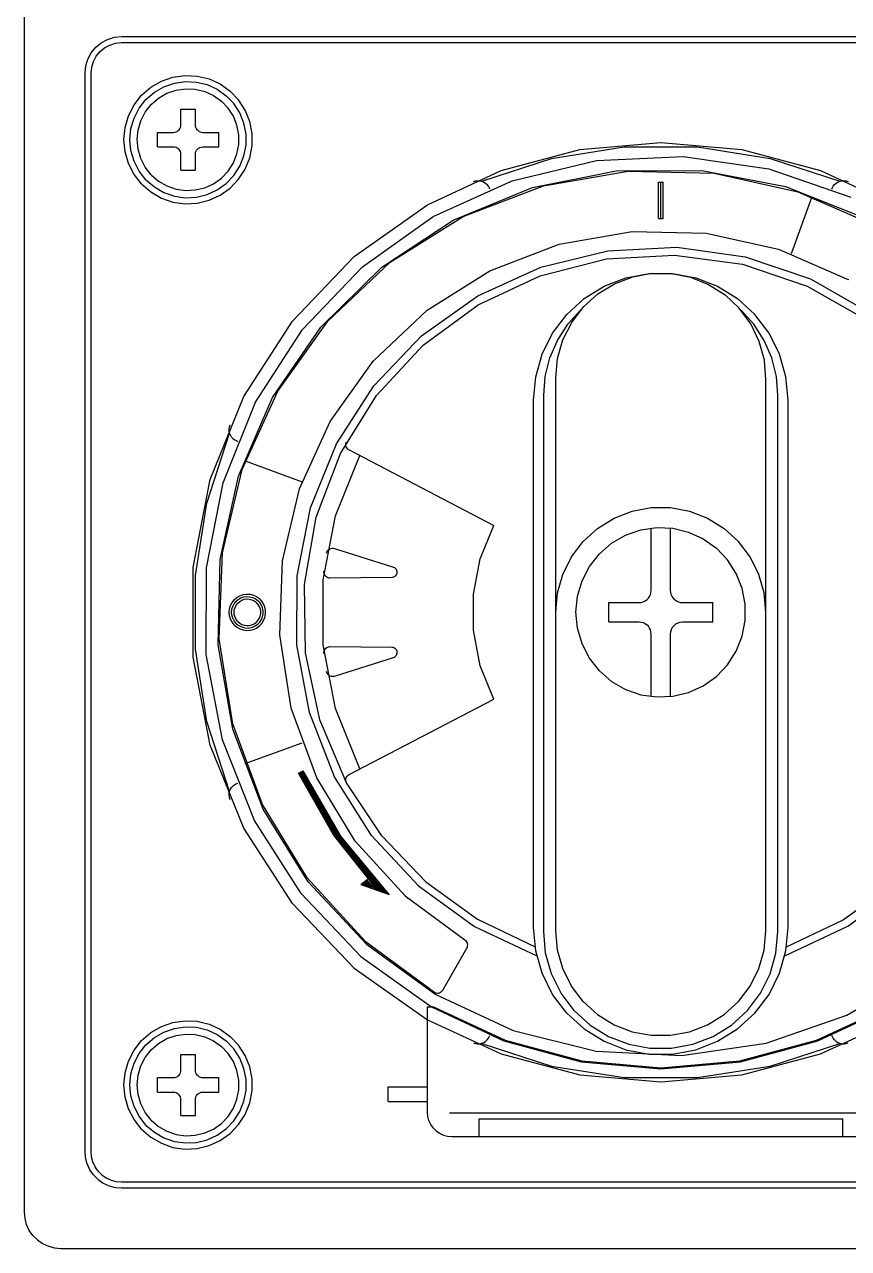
# Model space of a CAD drawing. Extents: x 431547 to 432141, y 118589 to 119430.
# Drawn here: x 431620.75 to 431621.794, y 119130.421 to 119131.972 of the extents above; entities that cross this region are included whole.
import ezdxf

# ---------------------------------------------------------------- set-up
doc = ezdxf.new("R2010")
doc.units = 0
doc.header["$LTSCALE"] = 300
doc.header["$MEASUREMENT"] = 0
doc.layers.add('1', color=7, linetype='CONTINUOUS')

msp = doc.modelspace()

# ---------------------------------------------------------------- linework, layer by layer
at = {"layer": '1'}
for p, q in [((431620.75, 119130.4669), (431620.75, 119131.9871)), ((431620.8402, 119131.9429), (431620.8472, 119131.9486)), ((431620.8472, 119131.9486), (431620.8552, 119131.9528)), ((431620.8552, 119131.9528), (431620.8638, 119131.9555)), ((431620.8581, 119131.9457), (431620.8653, 119131.9479)), ((431620.8638, 119131.9555), (431620.8728, 119131.9563)), ((431620.8653, 119131.9479), (431620.8728, 119131.9487)), ((431620.8728, 119131.9563), (431622.2394, 119131.9563)), ((431620.8728, 119131.9487), (431622.2394, 119131.9487)), ((431620.8303, 119131.9279), (431620.8345, 119131.9359)), ((431620.8345, 119131.9359), (431620.8402, 119131.9429)), ((431620.8373, 119131.925), (431620.8409, 119131.9316)), ((431620.8409, 119131.9316), (431620.8457, 119131.9374)), ((431620.8457, 119131.9374), (431620.8515, 119131.9422)), ((431620.8515, 119131.9422), (431620.8581, 119131.9457)), ((431620.8267, 119131.9103), (431620.8276, 119131.9193)), ((431620.8276, 119131.9193), (431620.8303, 119131.9279)), ((431620.8344, 119131.9103), (431620.8352, 119131.9178)), ((431620.8352, 119131.9178), (431620.8373, 119131.925)), ((431620.8267, 119130.5436), (431620.8267, 119131.9103)), ((431620.8344, 119130.5436), (431620.8344, 119131.9103)), ((431620.9101, 119131.8921), (431620.9235, 119131.8999)), ((431620.9235, 119131.8999), (431620.9381, 119131.9049)), ((431620.9381, 119131.9049), (431620.9534, 119131.9071)), ((431620.9534, 119131.9071), (431620.9688, 119131.9064)), ((431620.9688, 119131.9064), (431620.9839, 119131.9027)), ((431620.9839, 119131.9027), (431620.998, 119131.8963)), ((431620.8984, 119131.882), (431620.9101, 119131.8921)), ((431620.9039, 119131.8767), (431620.9145, 119131.8859)), ((431620.9145, 119131.8859), (431620.9266, 119131.8929)), ((431620.9199, 119131.8784), (431620.9305, 119131.8845)), ((431620.9266, 119131.8929), (431620.9399, 119131.8975)), ((431620.9305, 119131.8845), (431620.9421, 119131.8885)), ((431620.9399, 119131.8975), (431620.9538, 119131.8994)), ((431620.9421, 119131.8885), (431620.9542, 119131.8902)), ((431620.9538, 119131.8994), (431620.9678, 119131.8988)), ((431620.9542, 119131.8902), (431620.9664, 119131.8897)), ((431620.9664, 119131.8897), (431620.9784, 119131.8868)), ((431620.9678, 119131.8988), (431620.9814, 119131.8955)), ((431620.9784, 119131.8868), (431620.9895, 119131.8817)), ((431620.9814, 119131.8955), (431620.9941, 119131.8897)), ((431620.9941, 119131.8897), (431621.0055, 119131.8815)), ((431620.998, 119131.8963), (431621.0106, 119131.8873)), ((431621.0212, 119131.8761), (431621.0106, 119131.8873)), ((431620.8817, 119131.8561), (431620.8888, 119131.8698)), ((431620.8888, 119131.8698), (431620.8984, 119131.882)), ((431620.8953, 119131.8657), (431620.9039, 119131.8767)), ((431620.903, 119131.8607), (431620.9106, 119131.8703)), ((431620.9106, 119131.8703), (431620.9199, 119131.8784)), ((431620.9895, 119131.8817), (431620.9995, 119131.8746)), ((431621.008, 119131.8657), (431620.9995, 119131.8746)), ((431621.0152, 119131.8714), (431621.0055, 119131.8815)), ((431621.0228, 119131.8596), (431621.0152, 119131.8714)), ((431621.0296, 119131.8631), (431621.0212, 119131.8761)), ((431620.8774, 119131.8412), (431620.8817, 119131.8561)), ((431620.8888, 119131.8532), (431620.8953, 119131.8657)), ((431620.8974, 119131.8498), (431620.903, 119131.8607)), ((431620.9481, 119131.8443), (431620.9481, 119131.8645)), ((431620.9481, 119131.8645), (431620.9665, 119131.8645)), ((431620.9665, 119131.8443), (431620.9665, 119131.8645)), ((431621.0146, 119131.8554), (431621.008, 119131.8657)), ((431621.0191, 119131.844), (431621.0146, 119131.8554)), ((431621.028, 119131.8466), (431621.0228, 119131.8596)), ((431621.0354, 119131.8488), (431621.0296, 119131.8631)), ((431620.8759, 119131.8258), (431620.8774, 119131.8412)), ((431620.8836, 119131.8258), (431620.8849, 119131.8398)), ((431620.8849, 119131.8398), (431620.8888, 119131.8532)), ((431620.8928, 119131.8258), (431620.8939, 119131.838)), ((431620.8939, 119131.838), (431620.8974, 119131.8498)), ((431620.9448, 119131.8372), (431620.9459, 119131.8383)), ((431620.9459, 119131.8383), (431620.9468, 119131.8396)), ((431620.9468, 119131.8396), (431620.9475, 119131.8411)), ((431620.9475, 119131.8411), (431620.9479, 119131.8427)), ((431620.9479, 119131.8427), (431620.9481, 119131.8443)), ((431620.9666, 119131.8427), (431620.9665, 119131.8443)), ((431620.967, 119131.8411), (431620.9666, 119131.8427)), ((431620.9677, 119131.8396), (431620.967, 119131.8411)), ((431620.9686, 119131.8383), (431620.9677, 119131.8396)), ((431620.9698, 119131.8372), (431620.9686, 119131.8383)), ((431621.0215, 119131.832), (431621.0191, 119131.844)), ((431621.0306, 119131.8328), (431621.028, 119131.8466)), ((431621.0383, 119131.8336), (431621.0354, 119131.8488)), ((431620.8774, 119131.8104), (431620.8759, 119131.8258)), ((431620.8849, 119131.8119), (431620.8836, 119131.8258)), ((431620.8939, 119131.8136), (431620.8928, 119131.8258)), ((431620.9186, 119131.8166), (431620.9186, 119131.835)), ((431620.9186, 119131.835), (431620.9388, 119131.835)), ((431620.9388, 119131.835), (431620.9404, 119131.8352)), ((431620.9404, 119131.8352), (431620.942, 119131.8356)), ((431620.942, 119131.8356), (431620.9434, 119131.8363)), ((431620.9434, 119131.8363), (431620.9448, 119131.8372)), ((431620.9698, 119131.8372), (431620.9711, 119131.8363)), ((431620.9711, 119131.8363), (431620.9725, 119131.8356)), ((431620.9725, 119131.8356), (431620.9741, 119131.8352)), ((431620.9741, 119131.8352), (431620.9757, 119131.835)), ((431620.9757, 119131.835), (431620.996, 119131.835)), ((431620.996, 119131.8166), (431620.996, 119131.835)), ((431621.0215, 119131.8197), (431621.0215, 119131.832)), ((431621.0306, 119131.8188), (431621.0306, 119131.8328)), ((431621.0383, 119131.8181), (431621.0383, 119131.8336)), ((431620.8817, 119131.7956), (431620.8774, 119131.8104)), ((431620.8888, 119131.7984), (431620.8849, 119131.8119)), ((431620.8974, 119131.8019), (431620.8939, 119131.8136)), ((431620.9186, 119131.8166), (431620.9388, 119131.8166)), ((431620.9388, 119131.8166), (431620.9404, 119131.8165)), ((431620.9404, 119131.8165), (431620.942, 119131.8161)), ((431620.942, 119131.8161), (431620.9434, 119131.8154)), ((431620.9434, 119131.8154), (431620.9448, 119131.8145)), ((431620.9459, 119131.8133), (431620.9448, 119131.8145)), ((431620.9468, 119131.812), (431620.9459, 119131.8133)), ((431620.9475, 119131.8106), (431620.9468, 119131.812)), ((431620.9479, 119131.809), (431620.9475, 119131.8106)), ((431620.9481, 119131.8074), (431620.9479, 119131.809)), ((431620.9481, 119131.7871), (431620.9481, 119131.8074)), ((431620.9665, 119131.8074), (431620.9667, 119131.8092)), ((431620.9665, 119131.7871), (431620.9665, 119131.8074)), ((431620.9667, 119131.8092), (431620.9672, 119131.8109)), ((431620.9672, 119131.8109), (431620.968, 119131.8125)), ((431620.968, 119131.8125), (431620.9692, 119131.8139)), ((431620.9692, 119131.8139), (431620.9706, 119131.8151)), ((431620.9706, 119131.8151), (431620.9722, 119131.8159)), ((431620.9722, 119131.8159), (431620.9739, 119131.8164)), ((431620.9739, 119131.8164), (431620.9757, 119131.8166)), ((431620.9757, 119131.8166), (431620.996, 119131.8166)), ((431621.0146, 119131.7963), (431621.0191, 119131.8077)), ((431621.0191, 119131.8077), (431621.0215, 119131.8197)), ((431621.028, 119131.8051), (431621.0306, 119131.8188)), ((431621.0354, 119131.8029), (431621.0383, 119131.8181)), ((431621.354, 119131.7866), (431621.4535, 119131.8131)), ((431621.4177, 119131.802), (431621.5096, 119131.8166)), ((431621.4535, 119131.8131), (431621.5561, 119131.822)), ((431621.5096, 119131.8166), (431621.6027, 119131.8166)), ((431621.5561, 119131.822), (431621.6587, 119131.8131)), ((431621.6027, 119131.8166), (431621.6946, 119131.802)), ((431621.6587, 119131.8131), (431621.7583, 119131.7866)), ((431620.8888, 119131.7818), (431620.8817, 119131.7956)), ((431620.8953, 119131.786), (431620.8888, 119131.7984)), ((431620.903, 119131.791), (431620.8974, 119131.8019)), ((431621.008, 119131.786), (431621.0146, 119131.7963)), ((431621.0152, 119131.7803), (431621.0228, 119131.7921)), ((431621.0228, 119131.7921), (431621.028, 119131.8051)), ((431621.0296, 119131.7885), (431621.0354, 119131.8029)), ((431621.3292, 119131.7732), (431621.4177, 119131.802)), ((431621.3677, 119131.7738), (431621.4746, 119131.7995)), ((431621.4746, 119131.7995), (431621.5843, 119131.8046)), ((431621.5843, 119131.8046), (431621.693, 119131.7889)), ((431621.6946, 119131.802), (431621.7831, 119131.7732)), ((431620.8984, 119131.7697), (431620.8888, 119131.7818)), ((431620.9039, 119131.775), (431620.8953, 119131.786)), ((431620.9106, 119131.7813), (431620.903, 119131.791)), ((431620.9106, 119131.7813), (431620.9199, 119131.7733)), ((431620.9481, 119131.7871), (431620.9665, 119131.7871)), ((431620.9895, 119131.77), (431620.9995, 119131.7771)), ((431620.9995, 119131.7771), (431621.008, 119131.786)), ((431621.0055, 119131.7701), (431621.0152, 119131.7803)), ((431621.0212, 119131.7755), (431621.0296, 119131.7885)), ((431621.2605, 119131.7434), (431621.354, 119131.7866)), ((431621.3934, 119131.765), (431621.4996, 119131.7863)), ((431621.4073, 119131.7673), (431621.5146, 119131.7859)), ((431621.4996, 119131.7863), (431621.6079, 119131.7867)), ((431621.5146, 119131.7859), (431621.6235, 119131.7834)), ((431621.6079, 119131.7867), (431621.7142, 119131.7664)), ((431621.6235, 119131.7834), (431621.7298, 119131.7598)), ((431621.693, 119131.7889), (431621.7968, 119131.7529)), ((431621.7583, 119131.7866), (431621.8517, 119131.7434)), ((431620.8984, 119131.7697), (431620.9101, 119131.7595)), ((431620.9039, 119131.775), (431620.9145, 119131.7658)), ((431620.9145, 119131.7658), (431620.9266, 119131.7588)), ((431620.9199, 119131.7733), (431620.9305, 119131.7672)), ((431620.9305, 119131.7672), (431620.9421, 119131.7632)), ((431620.9421, 119131.7632), (431620.9542, 119131.7614)), ((431620.9542, 119131.7614), (431620.9664, 119131.762)), ((431620.9664, 119131.762), (431620.9784, 119131.7649)), ((431620.9784, 119131.7649), (431620.9895, 119131.77)), ((431620.9814, 119131.7562), (431620.9941, 119131.762)), ((431620.9941, 119131.762), (431621.0055, 119131.7701)), ((431620.998, 119131.7553), (431621.0106, 119131.7643)), ((431621.0106, 119131.7643), (431621.0212, 119131.7755)), ((431621.2677, 119131.7283), (431621.3677, 119131.7738)), ((431621.2932, 119131.7238), (431621.3934, 119131.765)), ((431621.3056, 119131.7283), (431621.4073, 119131.7673)), ((431621.3187, 119131.7726), (431621.3213, 119131.7734)), ((431621.3213, 119131.7734), (431621.324, 119131.7738)), ((431621.324, 119131.7738), (431621.3267, 119131.7737)), ((431621.3267, 119131.7737), (431621.3294, 119131.7732)), ((431621.3294, 119131.7732), (431621.3319, 119131.7721)), ((431621.3319, 119131.7721), (431621.3342, 119131.7707)), ((431621.3342, 119131.7707), (431621.3362, 119131.7688)), ((431621.3378, 119131.7667), (431621.3362, 119131.7688)), ((431621.3391, 119131.7643), (431621.3378, 119131.7667)), ((431621.3396, 119131.763), (431621.3391, 119131.7642)), ((431621.5531, 119131.726), (431621.5531, 119131.7721)), ((431621.5531, 119131.7721), (431621.5592, 119131.7721)), ((431621.5561, 119131.726), (431621.5561, 119131.7721)), ((431621.5592, 119131.726), (431621.5592, 119131.7721)), ((431621.7142, 119131.7664), (431621.8148, 119131.7261)), ((431621.7727, 119131.763), (431621.7732, 119131.7642)), ((431621.7732, 119131.7643), (431621.7744, 119131.7667)), ((431621.7744, 119131.7667), (431621.7761, 119131.7688)), ((431621.7761, 119131.7688), (431621.7781, 119131.7707)), ((431621.7781, 119131.7707), (431621.7804, 119131.7721)), ((431621.7804, 119131.7721), (431621.7829, 119131.7732)), ((431621.7829, 119131.7732), (431621.7856, 119131.7737)), ((431621.7856, 119131.7737), (431621.7883, 119131.7738)), ((431621.7883, 119131.7738), (431621.791, 119131.7734)), ((431621.791, 119131.7734), (431621.7936, 119131.7726)), ((431620.9101, 119131.7595), (431620.9235, 119131.7518)), ((431620.9235, 119131.7518), (431620.9381, 119131.7467)), ((431620.9266, 119131.7588), (431620.9399, 119131.7542)), ((431620.9381, 119131.7467), (431620.9534, 119131.7445)), ((431620.9399, 119131.7542), (431620.9538, 119131.7522)), ((431620.9534, 119131.7445), (431620.9688, 119131.7453)), ((431620.9538, 119131.7522), (431620.9678, 119131.7529)), ((431620.9678, 119131.7529), (431620.9814, 119131.7562)), ((431620.9688, 119131.7453), (431620.9839, 119131.7489)), ((431620.9839, 119131.7489), (431620.998, 119131.7553)), ((431621.7216, 119131.6815), (431621.7478, 119131.7537)), ((431621.7298, 119131.7598), (431621.8296, 119131.7162)), ((431621.1678, 119131.6778), (431621.2605, 119131.7434)), ((431621.1781, 119131.6647), (431621.2677, 119131.7283)), ((431621.2028, 119131.6642), (431621.2932, 119131.7238)), ((431621.2134, 119131.6704), (431621.3056, 119131.7283)), ((431621.5531, 119131.726), (431621.5592, 119131.726)), ((431621.4273, 119131.6932), (431621.5198, 119131.7093)), ((431621.5198, 119131.7093), (431621.6136, 119131.7072)), ((431621.6136, 119131.7072), (431621.7053, 119131.6871)), ((431621.3397, 119131.6595), (431621.4273, 119131.6932)), ((431621.4039, 119131.6642), (431621.4889, 119131.685)), ((431621.4889, 119131.685), (431621.5762, 119131.6895)), ((431621.5762, 119131.6895), (431621.6629, 119131.6774)), ((431621.7053, 119131.6871), (431621.7914, 119131.6496)), ((431621.0893, 119131.5959), (431621.1678, 119131.6778)), ((431621.1341, 119131.5958), (431621.2134, 119131.6704)), ((431621.4032, 119131.6534), (431621.4872, 119131.6747)), ((431621.4872, 119131.6747), (431621.5736, 119131.6796)), ((431621.5736, 119131.6796), (431621.6595, 119131.668)), ((431621.6595, 119131.668), (431621.7415, 119131.6403)), ((431621.6629, 119131.6774), (431621.7457, 119131.6493)), ((431621.1022, 119131.5853), (431621.1781, 119131.6647)), ((431621.1255, 119131.5883), (431621.2028, 119131.6642)), ((431621.2602, 119131.6096), (431621.3397, 119131.6595)), ((431621.3244, 119131.6277), (431621.4039, 119131.6642)), ((431621.3248, 119131.6165), (431621.4032, 119131.6534)), ((431621.4975, 119131.6433), (431621.5205, 119131.6521)), ((431621.512, 119131.6508), (431621.5413, 119131.6562)), ((431621.5205, 119131.6521), (431621.5448, 119131.6564)), ((431621.5413, 119131.6562), (431621.571, 119131.6562)), ((431621.5448, 119131.6564), (431621.5695, 119131.6562)), ((431621.5695, 119131.6562), (431621.5937, 119131.6515)), ((431621.571, 119131.6562), (431621.6003, 119131.6508)), ((431621.459, 119131.6243), (431621.4843, 119131.64)), ((431621.4764, 119131.6304), (431621.4975, 119131.6433)), ((431621.4843, 119131.64), (431621.512, 119131.6508)), ((431621.5937, 119131.6515), (431621.6166, 119131.6424)), ((431621.6003, 119131.6508), (431621.628, 119131.64)), ((431621.6166, 119131.6424), (431621.6375, 119131.6292)), ((431621.628, 119131.64), (431621.6533, 119131.6243)), ((431621.7415, 119131.6403), (431621.8168, 119131.5974)), ((431621.7457, 119131.6493), (431621.8218, 119131.6061)), ((431621.7914, 119131.6496), (431621.7928, 119131.649)), ((431621.7928, 119131.649), (431621.7942, 119131.6487)), ((431621.2531, 119131.577), (431621.3244, 119131.6277)), ((431621.437, 119131.6043), (431621.459, 119131.6243)), ((431621.4581, 119131.6138), (431621.4764, 119131.6304)), ((431621.6375, 119131.6292), (431621.6555, 119131.6123)), ((431621.6533, 119131.6243), (431621.6753, 119131.6043)), ((431621.1918, 119131.5452), (431621.2602, 119131.6096)), ((431621.2549, 119131.5653), (431621.3248, 119131.6165)), ((431621.4383, 119131.5918), (431621.4545, 119131.6098)), ((431621.4432, 119131.5942), (431621.4581, 119131.6138)), ((431621.6701, 119131.5925), (431621.6555, 119131.6123)), ((431621.674, 119131.5918), (431621.6578, 119131.6098)), ((431621.0277, 119131.5005), (431621.0893, 119131.5959)), ((431621.0708, 119131.5072), (431621.1341, 119131.5958)), ((431621.419, 119131.5806), (431621.437, 119131.6043)), ((431621.4252, 119131.5714), (431621.4383, 119131.5918)), ((431621.4321, 119131.5721), (431621.4432, 119131.5942)), ((431621.6808, 119131.5702), (431621.6701, 119131.5925)), ((431621.6871, 119131.5714), (431621.674, 119131.5918)), ((431621.6932, 119131.5806), (431621.6753, 119131.6043)), ((431621.0426, 119131.493), (431621.1022, 119131.5853)), ((431621.0642, 119131.499), (431621.1255, 119131.5883)), ((431621.1927, 119131.5137), (431621.2531, 119131.577)), ((431621.4058, 119131.5539), (431621.419, 119131.5806)), ((431621.7065, 119131.5539), (431621.6932, 119131.5806)), ((431621.196, 119131.5018), (431621.2549, 119131.5653)), ((431621.4156, 119131.5492), (431621.4252, 119131.5714)), ((431621.4253, 119131.5484), (431621.4321, 119131.5721)), ((431621.6873, 119131.5464), (431621.6808, 119131.5702)), ((431621.6967, 119131.5492), (431621.6871, 119131.5714)), ((431621.1372, 119131.4688), (431621.1918, 119131.5452)), ((431621.3976, 119131.5253), (431621.4058, 119131.5539)), ((431621.4097, 119131.5257), (431621.4156, 119131.5492)), ((431621.4231, 119131.5238), (431621.4253, 119131.5484)), ((431621.6892, 119131.5218), (431621.6873, 119131.5464)), ((431621.7026, 119131.5257), (431621.6967, 119131.5492)), ((431621.7146, 119131.5253), (431621.7065, 119131.5539)), ((431621.1452, 119131.4402), (431621.1927, 119131.5137)), ((431621.3949, 119131.4957), (431621.3976, 119131.5253)), ((431621.4077, 119131.5016), (431621.4097, 119131.5257)), ((431621.4231, 119130.8234), (431621.4231, 119131.5238)), ((431621.6892, 119130.8234), (431621.6892, 119131.5218)), ((431621.7045, 119131.5016), (431621.7026, 119131.5257)), ((431621.7174, 119131.4957), (431621.7146, 119131.5253)), ((431620.9854, 119131.3952), (431621.0277, 119131.5005)), ((431621.0212, 119131.3996), (431621.0642, 119131.499)), ((431621.0257, 119131.408), (431621.0708, 119131.5072)), ((431621.1503, 119131.4282), (431621.196, 119131.5018)), ((431621.4077, 119130.8224), (431621.4077, 119131.5016)), ((431621.7045, 119130.8224), (431621.7045, 119131.5016)), ((431621.0015, 119131.3911), (431621.0426, 119131.493)), ((431621.3949, 119130.8277), (431621.3949, 119131.4957)), ((431621.7174, 119130.8277), (431621.7174, 119131.4957)), ((431621.0984, 119131.3833), (431621.1372, 119131.4688)), ((431620.9811, 119131.3654), (431621.0099, 119131.4539)), ((431621.0093, 119131.4591), (431621.0097, 119131.4618)), ((431621.0094, 119131.4564), (431621.0093, 119131.4591)), ((431621.0099, 119131.4538), (431621.0094, 119131.4564)), ((431621.0097, 119131.4618), (431621.0105, 119131.4644)), ((431621.011, 119131.4512), (431621.0099, 119131.4538)), ((431621.0124, 119131.4489), (431621.011, 119131.4512)), ((431621.0143, 119131.4469), (431621.0124, 119131.4489)), ((431621.0143, 119131.4469), (431621.0164, 119131.4453)), ((431621.0164, 119131.4453), (431621.0189, 119131.444)), ((431621.0189, 119131.444), (431621.0201, 119131.4435)), ((431621.1125, 119131.3591), (431621.1452, 119131.4402)), ((431621.1571, 119131.4405), (431621.1575, 119131.4418)), ((431621.1571, 119131.4391), (431621.1571, 119131.4405)), ((431621.1572, 119131.4378), (431621.1571, 119131.4391)), ((431621.1576, 119131.4365), (431621.1572, 119131.4378)), ((431621.1575, 119131.4418), (431621.158, 119131.443)), ((431621.1582, 119131.4353), (431621.1576, 119131.4365)), ((431621.1591, 119131.4342), (431621.1582, 119131.4353)), ((431621.1194, 119131.3473), (431621.1503, 119131.4282)), ((431621.1439, 119131.3491), (431621.1748, 119131.4255)), ((431621.1591, 119131.4342), (431621.16, 119131.4333)), ((431621.16, 119131.4333), (431621.1612, 119131.4326)), ((431621.1612, 119131.4326), (431621.3445, 119131.3371)), ((431621.0007, 119131.3021), (431621.0257, 119131.408)), ((431621.0295, 119131.4187), (431621.1016, 119131.3924)), ((431620.9638, 119131.2837), (431620.9854, 119131.3952)), ((431620.9805, 119131.2832), (431621.0015, 119131.3911)), ((431620.998, 119131.2938), (431621.0212, 119131.3996)), ((431621.0768, 119131.292), (431621.0984, 119131.3833)), ((431620.9665, 119131.2735), (431620.9811, 119131.3654)), ((431621.0955, 119131.2733), (431621.1125, 119131.3591)), ((431621.5197, 119131.355), (431621.5439, 119131.3595)), ((431621.5439, 119131.3595), (431621.5684, 119131.3595)), ((431621.5684, 119131.3595), (431621.5925, 119131.355)), ((431621.1045, 119131.262), (431621.1194, 119131.3473)), ((431621.1282, 119131.2682), (431621.1439, 119131.3491)), ((431621.4759, 119131.3332), (431621.4968, 119131.3461)), ((431621.4968, 119131.3461), (431621.5197, 119131.355)), ((431621.5925, 119131.355), (431621.6154, 119131.3461)), ((431621.6154, 119131.3461), (431621.6363, 119131.3332)), ((431621.3274, 119131.2947), (431621.3445, 119131.3371)), ((431621.4578, 119131.3166), (431621.4759, 119131.3332)), ((431621.5115, 119131.3247), (431621.5308, 119131.3314)), ((431621.5308, 119131.3314), (431621.551, 119131.3343)), ((431621.5438, 119131.2546), (431621.5438, 119131.3337)), ((431621.551, 119131.3343), (431621.5714, 119131.3334)), ((431621.5684, 119131.2546), (431621.5684, 119131.3337)), ((431621.5714, 119131.3334), (431621.5913, 119131.3285)), ((431621.5913, 119131.3285), (431621.6099, 119131.3201)), ((431621.6363, 119131.3332), (431621.6545, 119131.3166)), ((431621.443, 119131.297), (431621.4578, 119131.3166)), ((431621.4783, 119131.3011), (431621.4938, 119131.3145)), ((431621.4938, 119131.3145), (431621.5115, 119131.3247)), ((431621.6099, 119131.3201), (431621.6265, 119131.3082)), ((431621.6693, 119131.297), (431621.6545, 119131.3166)), ((431620.9967, 119131.1932), (431621.0007, 119131.3021)), ((431621.1327, 119131.3018), (431621.1331, 119131.3032)), ((431621.1331, 119131.3032), (431621.1338, 119131.3045)), ((431621.1338, 119131.3045), (431621.1346, 119131.3057)), ((431621.1346, 119131.3057), (431621.1357, 119131.3066)), ((431621.1357, 119131.3066), (431621.1369, 119131.3074)), ((431621.1369, 119131.3074), (431621.1383, 119131.3079)), ((431621.1383, 119131.3079), (431621.1397, 119131.3081)), ((431621.1397, 119131.3081), (431621.1412, 119131.3081)), ((431621.1412, 119131.3081), (431621.1426, 119131.3078)), ((431621.1426, 119131.3078), (431621.2175, 119131.2842)), ((431621.432, 119131.275), (431621.443, 119131.297)), ((431621.4657, 119131.2851), (431621.4783, 119131.3011)), ((431621.6406, 119131.2934), (431621.6265, 119131.3082)), ((431621.6802, 119131.275), (431621.6693, 119131.297)), ((431620.9638, 119131.1702), (431620.9638, 119131.2837)), ((431620.9803, 119131.1734), (431620.9805, 119131.2832)), ((431620.9955, 119131.1855), (431620.998, 119131.2938)), ((431621.0733, 119131.1982), (431621.0768, 119131.292)), ((431621.2175, 119131.2842), (431621.2186, 119131.2837)), ((431621.2186, 119131.2837), (431621.2196, 119131.283)), ((431621.2205, 119131.2821), (431621.2196, 119131.283)), ((431621.2212, 119131.2811), (431621.2205, 119131.2821)), ((431621.2217, 119131.28), (431621.2212, 119131.2811)), ((431621.222, 119131.2788), (431621.2217, 119131.28)), ((431621.3187, 119131.2498), (431621.3274, 119131.2947)), ((431621.4563, 119131.2669), (431621.4657, 119131.2851)), ((431621.6517, 119131.2762), (431621.6406, 119131.2934)), ((431620.9665, 119131.1804), (431620.9665, 119131.2735)), ((431621.095, 119131.1858), (431621.0955, 119131.2733)), ((431621.1282, 119131.1858), (431621.1282, 119131.2682)), ((431621.1293, 119131.2778), (431621.1294, 119131.2792)), ((431621.1295, 119131.2763), (431621.1293, 119131.2778)), ((431621.13, 119131.275), (431621.1295, 119131.2763)), ((431621.1308, 119131.2737), (431621.13, 119131.275)), ((431621.1318, 119131.2726), (431621.1308, 119131.2737)), ((431621.1318, 119131.2726), (431621.1329, 119131.2718)), ((431621.1329, 119131.2718), (431621.1342, 119131.2711)), ((431621.1342, 119131.2711), (431621.1356, 119131.2707)), ((431621.1356, 119131.2707), (431621.137, 119131.2706)), ((431621.137, 119131.2706), (431621.2155, 119131.2713)), ((431621.2155, 119131.2713), (431621.2168, 119131.2714)), ((431621.2168, 119131.2714), (431621.218, 119131.2718)), ((431621.218, 119131.2718), (431621.2191, 119131.2723)), ((431621.2191, 119131.2723), (431621.22, 119131.2731)), ((431621.22, 119131.2731), (431621.2209, 119131.274)), ((431621.2209, 119131.274), (431621.2215, 119131.2751)), ((431621.2215, 119131.2751), (431621.2219, 119131.2763)), ((431621.2219, 119131.2763), (431621.2221, 119131.2775)), ((431621.2221, 119131.2775), (431621.222, 119131.2788)), ((431621.4253, 119131.2514), (431621.432, 119131.275)), ((431621.4506, 119131.2473), (431621.4563, 119131.2669)), ((431621.6593, 119131.2572), (431621.6517, 119131.2762)), ((431621.6869, 119131.2514), (431621.6802, 119131.275)), ((431621.0228, 119131.2479), (431621.027, 119131.2493)), ((431621.027, 119131.2493), (431621.0313, 119131.25)), ((431621.0313, 119131.25), (431621.0357, 119131.2498)), ((431621.0357, 119131.2498), (431621.0399, 119131.2487)), ((431621.0399, 119131.2487), (431621.0439, 119131.2469)), ((431621.1061, 119131.1754), (431621.1045, 119131.262)), ((431621.3187, 119131.2041), (431621.3187, 119131.2498)), ((431621.4231, 119131.227), (431621.4253, 119131.2514)), ((431621.5418, 119131.2469), (431621.5429, 119131.2494)), ((431621.5429, 119131.2494), (431621.5436, 119131.2519)), ((431621.5436, 119131.2519), (431621.5438, 119131.2546)), ((431621.5686, 119131.2519), (431621.5684, 119131.2546)), ((431621.5693, 119131.2494), (431621.5686, 119131.2519)), ((431621.5705, 119131.2469), (431621.5693, 119131.2494)), ((431621.6631, 119131.2372), (431621.6593, 119131.2572)), ((431621.6892, 119131.227), (431621.6869, 119131.2514)), ((431621.0098, 119131.2313), (431621.011, 119131.2355)), ((431621.011, 119131.2355), (431621.013, 119131.2394)), ((431621.0128, 119131.2307), (431621.0138, 119131.2344)), ((431621.013, 119131.2394), (431621.0157, 119131.2429)), ((431621.0138, 119131.2344), (431621.0156, 119131.2378)), ((431621.0156, 119131.2378), (431621.0179, 119131.2407)), ((431621.0157, 119131.2429), (431621.019, 119131.2457)), ((431621.0158, 119131.2302), (431621.0167, 119131.2332)), ((431621.0167, 119131.2332), (431621.0182, 119131.2361)), ((431621.0179, 119131.2407), (431621.0208, 119131.2432)), ((431621.0182, 119131.2361), (431621.0202, 119131.2386)), ((431621.019, 119131.2457), (431621.0228, 119131.2479)), ((431621.0202, 119131.2386), (431621.0226, 119131.2407)), ((431621.0208, 119131.2432), (431621.0241, 119131.2451)), ((431621.0226, 119131.2407), (431621.0254, 119131.2423)), ((431621.0241, 119131.2451), (431621.0277, 119131.2464)), ((431621.0254, 119131.2423), (431621.0284, 119131.2434)), ((431621.0277, 119131.2464), (431621.0314, 119131.2469)), ((431621.0284, 119131.2434), (431621.0316, 119131.2438)), ((431621.0314, 119131.2469), (431621.0352, 119131.2467)), ((431621.0316, 119131.2438), (431621.0348, 119131.2437)), ((431621.0348, 119131.2437), (431621.0379, 119131.2429)), ((431621.0352, 119131.2467), (431621.0389, 119131.2458)), ((431621.0379, 119131.2429), (431621.0408, 119131.2416)), ((431621.0389, 119131.2458), (431621.0424, 119131.2443)), ((431621.0408, 119131.2416), (431621.0434, 119131.2397)), ((431621.0424, 119131.2443), (431621.0455, 119131.242)), ((431621.0457, 119131.2374), (431621.0434, 119131.2397)), ((431621.0439, 119131.2469), (431621.0475, 119131.2444)), ((431621.0481, 119131.2393), (431621.0455, 119131.242)), ((431621.0474, 119131.2347), (431621.0457, 119131.2374)), ((431621.0486, 119131.2317), (431621.0474, 119131.2347)), ((431621.0505, 119131.2412), (431621.0475, 119131.2444)), ((431621.0501, 119131.2361), (431621.0481, 119131.2393)), ((431621.0515, 119131.2326), (431621.0501, 119131.2361)), ((431621.0529, 119131.2375), (431621.0505, 119131.2412)), ((431621.0545, 119131.2335), (431621.0529, 119131.2375)), ((431621.0553, 119131.2292), (431621.0545, 119131.2335)), ((431621.4486, 119131.227), (431621.4506, 119131.2473)), ((431621.4901, 119131.2147), (431621.4901, 119131.2392)), ((431621.4901, 119131.2392), (431621.5285, 119131.2392)), ((431621.5285, 119131.2392), (431621.5312, 119131.2395)), ((431621.5312, 119131.2395), (431621.5337, 119131.2402)), ((431621.5337, 119131.2402), (431621.5362, 119131.2413)), ((431621.5362, 119131.2413), (431621.5384, 119131.2428)), ((431621.5384, 119131.2428), (431621.5403, 119131.2447)), ((431621.5403, 119131.2447), (431621.5418, 119131.2469)), ((431621.572, 119131.2447), (431621.5705, 119131.2469)), ((431621.5739, 119131.2428), (431621.572, 119131.2447)), ((431621.5739, 119131.2428), (431621.5761, 119131.2413)), ((431621.5761, 119131.2413), (431621.5785, 119131.2402)), ((431621.5785, 119131.2402), (431621.5811, 119131.2395)), ((431621.5811, 119131.2395), (431621.5838, 119131.2392)), ((431621.5838, 119131.2392), (431621.6222, 119131.2392)), ((431621.6222, 119131.2147), (431621.6222, 119131.2392)), ((431621.6631, 119131.2167), (431621.6631, 119131.2372)), ((431621.0093, 119131.227), (431621.0098, 119131.2313)), ((431621.0098, 119131.2226), (431621.0093, 119131.227)), ((431621.011, 119131.2184), (431621.0098, 119131.2226)), ((431621.013, 119131.2145), (431621.011, 119131.2184)), ((431621.0124, 119131.227), (431621.0128, 119131.2307)), ((431621.0128, 119131.2232), (431621.0124, 119131.227)), ((431621.0138, 119131.2195), (431621.0128, 119131.2232)), ((431621.0156, 119131.2162), (431621.0138, 119131.2195)), ((431621.0155, 119131.227), (431621.0158, 119131.2302)), ((431621.0158, 119131.2238), (431621.0155, 119131.227)), ((431621.0167, 119131.2207), (431621.0158, 119131.2238)), ((431621.0182, 119131.2178), (431621.0167, 119131.2207)), ((431621.0202, 119131.2153), (431621.0182, 119131.2178)), ((431621.0457, 119131.2165), (431621.0474, 119131.2192)), ((431621.0474, 119131.2192), (431621.0486, 119131.2222)), ((431621.0481, 119131.2146), (431621.0501, 119131.2178)), ((431621.0492, 119131.2286), (431621.0486, 119131.2317)), ((431621.0486, 119131.2222), (431621.0492, 119131.2254)), ((431621.0492, 119131.2254), (431621.0492, 119131.2286)), ((431621.0501, 119131.2178), (431621.0515, 119131.2213)), ((431621.0523, 119131.2289), (431621.0515, 119131.2326)), ((431621.0515, 119131.2213), (431621.0523, 119131.2251)), ((431621.0523, 119131.2251), (431621.0523, 119131.2289)), ((431621.0529, 119131.2164), (431621.0545, 119131.2205)), ((431621.0545, 119131.2205), (431621.0553, 119131.2248)), ((431621.0553, 119131.2248), (431621.0553, 119131.2292)), ((431621.4506, 119131.2066), (431621.4486, 119131.227)), ((431621.0157, 119131.2111), (431621.013, 119131.2145)), ((431621.0179, 119131.2132), (431621.0156, 119131.2162)), ((431621.0157, 119131.2111), (431621.019, 119131.2082)), ((431621.0179, 119131.2132), (431621.0208, 119131.2107)), ((431621.019, 119131.2082), (431621.0228, 119131.206)), ((431621.0202, 119131.2153), (431621.0226, 119131.2132)), ((431621.0208, 119131.2107), (431621.0241, 119131.2088)), ((431621.0226, 119131.2132), (431621.0254, 119131.2116)), ((431621.0228, 119131.206), (431621.027, 119131.2046)), ((431621.0241, 119131.2088), (431621.0277, 119131.2076)), ((431621.0254, 119131.2116), (431621.0284, 119131.2105)), ((431621.027, 119131.2046), (431621.0313, 119131.204)), ((431621.0277, 119131.2076), (431621.0314, 119131.207)), ((431621.0284, 119131.2105), (431621.0316, 119131.2101)), ((431621.0313, 119131.204), (431621.0357, 119131.2042)), ((431621.0314, 119131.207), (431621.0352, 119131.2072)), ((431621.0316, 119131.2101), (431621.0348, 119131.2102)), ((431621.0348, 119131.2102), (431621.0379, 119131.211)), ((431621.0352, 119131.2072), (431621.0389, 119131.2081)), ((431621.0357, 119131.2042), (431621.0399, 119131.2052)), ((431621.0379, 119131.211), (431621.0408, 119131.2123)), ((431621.0389, 119131.2081), (431621.0424, 119131.2097)), ((431621.0399, 119131.2052), (431621.0439, 119131.207)), ((431621.0408, 119131.2123), (431621.0434, 119131.2142)), ((431621.0424, 119131.2097), (431621.0455, 119131.2119)), ((431621.0434, 119131.2142), (431621.0457, 119131.2165)), ((431621.0439, 119131.207), (431621.0475, 119131.2096)), ((431621.0455, 119131.2119), (431621.0481, 119131.2146)), ((431621.0475, 119131.2096), (431621.0505, 119131.2127)), ((431621.0505, 119131.2127), (431621.0529, 119131.2164)), ((431621.3274, 119131.1592), (431621.3187, 119131.2041)), ((431621.4563, 119131.187), (431621.4506, 119131.2066)), ((431621.4901, 119131.2147), (431621.5285, 119131.2147)), ((431621.5285, 119131.2147), (431621.5312, 119131.2144)), ((431621.5312, 119131.2144), (431621.5337, 119131.2138)), ((431621.5337, 119131.2138), (431621.5362, 119131.2126)), ((431621.5362, 119131.2126), (431621.5384, 119131.2111)), ((431621.5403, 119131.2092), (431621.5384, 119131.2111)), ((431621.5418, 119131.207), (431621.5403, 119131.2092)), ((431621.5429, 119131.2046), (431621.5418, 119131.207)), ((431621.5436, 119131.202), (431621.5429, 119131.2046)), ((431621.5438, 119131.1993), (431621.5436, 119131.202)), ((431621.5684, 119131.1993), (431621.5687, 119131.2023)), ((431621.5687, 119131.2023), (431621.5696, 119131.2052)), ((431621.5696, 119131.2052), (431621.571, 119131.2079)), ((431621.571, 119131.2079), (431621.5729, 119131.2102)), ((431621.5729, 119131.2102), (431621.5752, 119131.2121)), ((431621.5752, 119131.2121), (431621.5779, 119131.2135)), ((431621.5779, 119131.2135), (431621.5808, 119131.2144)), ((431621.5808, 119131.2144), (431621.5838, 119131.2147)), ((431621.5838, 119131.2147), (431621.6222, 119131.2147)), ((431621.6593, 119131.1967), (431621.6631, 119131.2167)), ((431621.0138, 119131.0857), (431620.9967, 119131.1932)), ((431621.0879, 119131.1054), (431621.0733, 119131.1982)), ((431621.4657, 119131.1689), (431621.4563, 119131.187)), ((431621.5438, 119131.1202), (431621.5438, 119131.1993)), ((431621.5684, 119131.1202), (431621.5684, 119131.1993)), ((431621.6517, 119131.1777), (431621.6593, 119131.1967)), ((431620.9811, 119131.0885), (431620.9665, 119131.1804)), ((431621.0008, 119131.0654), (431620.9803, 119131.1734)), ((431621.0139, 119131.0788), (431620.9955, 119131.1855)), ((431621.111, 119131.0998), (431621.095, 119131.1858)), ((431621.1241, 119131.0906), (431621.1061, 119131.1754)), ((431621.1439, 119131.1049), (431621.1282, 119131.1858)), ((431621.1293, 119131.1762), (431621.1295, 119131.1776)), ((431621.1294, 119131.1747), (431621.1293, 119131.1762)), ((431621.1295, 119131.1776), (431621.13, 119131.179)), ((431621.13, 119131.179), (431621.1308, 119131.1802)), ((431621.1308, 119131.1802), (431621.1317, 119131.1813)), ((431621.1317, 119131.1813), (431621.1329, 119131.1822)), ((431621.1329, 119131.1822), (431621.1342, 119131.1828)), ((431621.1342, 119131.1828), (431621.1356, 119131.1832)), ((431621.1356, 119131.1832), (431621.137, 119131.1834)), ((431621.137, 119131.1834), (431621.2155, 119131.1827)), ((431621.2155, 119131.1827), (431621.2168, 119131.1826)), ((431621.2168, 119131.1826), (431621.218, 119131.1822)), ((431621.218, 119131.1822), (431621.2191, 119131.1816)), ((431621.2186, 119131.1702), (431621.2196, 119131.1709)), ((431621.2191, 119131.1816), (431621.22, 119131.1808)), ((431621.2196, 119131.1709), (431621.2205, 119131.1718)), ((431621.2209, 119131.1799), (431621.22, 119131.1808)), ((431621.2205, 119131.1718), (431621.2212, 119131.1728)), ((431621.2215, 119131.1788), (431621.2209, 119131.1799)), ((431621.2212, 119131.1728), (431621.2217, 119131.174)), ((431621.2219, 119131.1777), (431621.2215, 119131.1788)), ((431621.2217, 119131.174), (431621.222, 119131.1752)), ((431621.2221, 119131.1764), (431621.2219, 119131.1777)), ((431621.222, 119131.1752), (431621.2221, 119131.1764)), ((431621.6406, 119131.1605), (431621.6517, 119131.1777)), ((431620.9854, 119131.0587), (431620.9638, 119131.1702)), ((431621.1426, 119131.1461), (431621.2175, 119131.1697)), ((431621.2175, 119131.1697), (431621.2186, 119131.1702)), ((431621.3445, 119131.1168), (431621.3274, 119131.1592)), ((431621.4783, 119131.1528), (431621.4657, 119131.1689)), ((431621.6265, 119131.1457), (431621.6406, 119131.1605)), ((431621.1331, 119131.1507), (431621.1327, 119131.1521)), ((431621.1338, 119131.1494), (431621.1331, 119131.1507)), ((431621.1346, 119131.1483), (431621.1338, 119131.1494)), ((431621.1346, 119131.1483), (431621.1357, 119131.1473)), ((431621.1357, 119131.1473), (431621.1369, 119131.1466)), ((431621.1369, 119131.1466), (431621.1383, 119131.1461)), ((431621.1383, 119131.1461), (431621.1397, 119131.1458)), ((431621.1397, 119131.1458), (431621.1412, 119131.1459)), ((431621.1412, 119131.1459), (431621.1426, 119131.1462)), ((431621.4783, 119131.1528), (431621.4938, 119131.1394)), ((431621.6099, 119131.1339), (431621.6265, 119131.1457)), ((431621.4938, 119131.1394), (431621.5115, 119131.1292)), ((431621.5115, 119131.1292), (431621.5308, 119131.1225)), ((431621.5714, 119131.1206), (431621.5913, 119131.1254)), ((431621.5913, 119131.1254), (431621.6099, 119131.1339)), ((431621.1612, 119131.0214), (431621.3445, 119131.1168)), ((431621.5308, 119131.1225), (431621.551, 119131.1196)), ((431621.551, 119131.1196), (431621.5714, 119131.1206)), ((431621.1202, 119131.0173), (431621.0879, 119131.1054)), ((431621.1429, 119131.0183), (431621.111, 119131.0998)), ((431621.1748, 119131.0284), (431621.1439, 119131.1049)), ((431621.0099, 119131), (431620.9811, 119131.0885)), ((431621.0513, 119130.9834), (431621.0138, 119131.0857)), ((431621.0523, 119130.9776), (431621.0139, 119131.0788)), ((431621.158, 119131.0109), (431621.1241, 119131.0906)), ((431621.0413, 119130.9633), (431621.0008, 119131.0654)), ((431621.0277, 119130.9534), (431620.9854, 119131.0587)), ((431621.0295, 119131.0353), (431621.1016, 119131.0615)), ((431621.0971, 119131.023), (431621.1031, 119131.026)), ((431621.1416, 119130.9448), (431621.0971, 119131.023)), ((431621.1434, 119130.9445), (431621.0983, 119131.0236)), ((431621.1453, 119130.9442), (431621.0995, 119131.0242)), ((431621.1472, 119130.9439), (431621.1008, 119131.0247)), ((431621.149, 119130.9436), (431621.1019, 119131.0254)), ((431621.1509, 119130.9432), (431621.1032, 119131.026)), ((431621.169, 119130.937), (431621.1202, 119131.0173)), ((431621.1895, 119130.9443), (431621.1429, 119131.0183)), ((431621.1571, 119131.0148), (431621.1572, 119131.0162)), ((431621.1572, 119131.0162), (431621.1576, 119131.0175)), ((431621.1576, 119131.0175), (431621.1582, 119131.0187)), ((431621.1582, 119131.0187), (431621.159, 119131.0197)), ((431621.159, 119131.0197), (431621.16, 119131.0207)), ((431621.16, 119131.0207), (431621.1612, 119131.0214)), ((431621.0099, 119131.0002), (431621.011, 119131.0027)), ((431621.011, 119131.0027), (431621.0124, 119131.005)), ((431621.0124, 119131.005), (431621.0143, 119131.007)), ((431621.0143, 119131.007), (431621.0164, 119131.0087)), ((431621.0164, 119131.0087), (431621.0189, 119131.0099)), ((431621.0189, 119131.0099), (431621.0201, 119131.0104)), ((431621.1571, 119131.0135), (431621.1571, 119131.0148)), ((431621.1574, 119131.0121), (431621.1571, 119131.0135)), ((431621.158, 119131.0109), (431621.1574, 119131.0121)), ((431621.2027, 119130.9436), (431621.158, 119131.0109)), ((431621.0093, 119130.9948), (431621.0094, 119130.9975)), ((431621.0097, 119130.9921), (431621.0093, 119130.9948)), ((431621.0094, 119130.9975), (431621.0099, 119131.0002)), ((431621.0105, 119130.9895), (431621.0097, 119130.9921)), ((431621.1079, 119130.8904), (431621.0513, 119130.9834)), ((431621.1095, 119130.8856), (431621.0523, 119130.9776)), ((431621.1005, 119130.8707), (431621.0413, 119130.9633)), ((431621.0893, 119130.858), (431621.0277, 119130.9534)), ((431621.1977, 119130.8744), (431621.1416, 119130.9448)), ((431621.2004, 119130.8735), (431621.1434, 119130.9445)), ((431621.2032, 119130.8725), (431621.1453, 119130.9442)), ((431621.206, 119130.8715), (431621.1472, 119130.9439)), ((431621.2089, 119130.8705), (431621.149, 119130.9436)), ((431621.2118, 119130.8695), (431621.1509, 119130.9432)), ((431621.2492, 119130.8804), (431621.1895, 119130.9443)), ((431621.2586, 119130.8854), (431621.2027, 119130.9436)), ((431621.2323, 119130.8677), (431621.169, 119130.937)), ((431621.1815, 119130.8101), (431621.1079, 119130.8904)), ((431621.1833, 119130.8063), (431621.1095, 119130.8856)), ((431621.1761, 119130.8819), (431621.1846, 119130.8889)), ((431621.1761, 119130.8819), (431621.2118, 119130.8695)), ((431621.1789, 119130.8809), (431621.1773, 119130.8828)), ((431621.1816, 119130.88), (431621.1783, 119130.8837)), ((431621.1842, 119130.8791), (431621.1793, 119130.8846)), ((431621.1869, 119130.8781), (431621.1804, 119130.8855)), ((431621.1896, 119130.8772), (431621.1815, 119130.8863)), ((431621.1922, 119130.8763), (431621.1825, 119130.8872)), ((431621.195, 119130.8753), (431621.1836, 119130.888)), ((431621.2492, 119130.8804), (431621.3199, 119130.8288)), ((431621.2586, 119130.8854), (431621.324, 119130.838)), ((431621.7861, 119130.8367), (431621.8499, 119130.8821)), ((431621.7932, 119130.8293), (431621.8645, 119130.8816)), ((431621.1761, 119130.791), (431621.1005, 119130.8707)), ((431621.2323, 119130.8677), (431621.3078, 119130.8119)), ((431621.1678, 119130.7761), (431621.0893, 119130.858)), ((431621.324, 119130.838), (431621.3968, 119130.8029)), ((431621.7154, 119130.8029), (431621.7861, 119130.8367)), ((431621.3199, 119130.8288), (431621.399, 119130.7915)), ((431621.3976, 119130.7981), (431621.3949, 119130.8277)), ((431621.4102, 119130.7951), (431621.4077, 119130.8224)), ((431621.4253, 119130.799), (431621.4231, 119130.8234)), ((431621.6869, 119130.799), (431621.6892, 119130.8234)), ((431621.702, 119130.7951), (431621.7045, 119130.8224)), ((431621.7132, 119130.7915), (431621.7932, 119130.8293)), ((431621.7146, 119130.7981), (431621.7174, 119130.8277)), ((431621.1815, 119130.8101), (431621.2692, 119130.7455)), ((431621.1833, 119130.8063), (431621.2709, 119130.7426)), ((431621.2798, 119130.7483), (431621.3105, 119130.8015)), ((431621.3078, 119130.8119), (431621.309, 119130.811)), ((431621.31, 119130.8099), (431621.309, 119130.811)), ((431621.3107, 119130.8086), (431621.31, 119130.8099)), ((431621.3105, 119130.8015), (431621.3111, 119130.8028)), ((431621.3113, 119130.8072), (431621.3107, 119130.8086)), ((431621.3111, 119130.8028), (431621.3114, 119130.8043)), ((431621.3115, 119130.8058), (431621.3113, 119130.8072)), ((431621.3114, 119130.8043), (431621.3115, 119130.8058)), ((431621.4321, 119130.7754), (431621.4253, 119130.799)), ((431621.6802, 119130.7754), (431621.6869, 119130.799)), ((431621.1761, 119130.791), (431621.2654, 119130.727)), ((431621.4058, 119130.7695), (431621.3976, 119130.7981)), ((431621.4177, 119130.7688), (431621.4102, 119130.7951)), ((431621.6945, 119130.7688), (431621.702, 119130.7951)), ((431621.7065, 119130.7695), (431621.7146, 119130.7981)), ((431621.1678, 119130.7761), (431621.2605, 119130.7106)), ((431621.419, 119130.7428), (431621.4058, 119130.7695)), ((431621.4299, 119130.7442), (431621.4177, 119130.7688)), ((431621.443, 119130.7534), (431621.4321, 119130.7754)), ((431621.6693, 119130.7534), (431621.6802, 119130.7754)), ((431621.6823, 119130.7442), (431621.6945, 119130.7688)), ((431621.6932, 119130.7428), (431621.7065, 119130.7695)), ((431621.7918, 119130.7166), (431621.8853, 119130.7713)), ((431621.4578, 119130.7338), (431621.443, 119130.7534)), ((431621.6545, 119130.7338), (431621.6693, 119130.7534)), ((431621.2692, 119130.7455), (431621.2704, 119130.7449)), ((431621.2704, 119130.7449), (431621.2717, 119130.7446)), ((431621.2709, 119130.7426), (431621.3691, 119130.6969)), ((431621.2717, 119130.7446), (431621.273, 119130.7444)), ((431621.273, 119130.7444), (431621.2744, 119130.7445)), ((431621.2744, 119130.7445), (431621.2757, 119130.7449)), ((431621.2757, 119130.7449), (431621.2769, 119130.7454)), ((431621.2769, 119130.7454), (431621.278, 119130.7462)), ((431621.278, 119130.7462), (431621.279, 119130.7472)), ((431621.279, 119130.7472), (431621.2798, 119130.7483)), ((431621.437, 119130.7191), (431621.419, 119130.7428)), ((431621.4465, 119130.7224), (431621.4299, 119130.7442)), ((431621.6658, 119130.7224), (431621.6823, 119130.7442)), ((431621.6753, 119130.7191), (431621.6932, 119130.7428)), ((431621.2605, 119130.5934), (431621.2605, 119130.727)), ((431621.2605, 119130.727), (431621.268, 119130.727)), ((431621.2654, 119130.727), (431621.3572, 119130.6839)), ((431621.268, 119130.727), (431621.359, 119130.6846)), ((431621.4465, 119130.7224), (431621.4667, 119130.7039)), ((431621.4578, 119130.7338), (431621.4759, 119130.7173)), ((431621.6363, 119130.7173), (431621.6545, 119130.7338)), ((431621.6456, 119130.7039), (431621.6658, 119130.7224)), ((431621.7532, 119130.6846), (431621.8443, 119130.727)), ((431621.7551, 119130.6839), (431621.8469, 119130.727)), ((431620.9235, 119130.7021), (431620.9381, 119130.7072)), ((431620.9381, 119130.7072), (431620.9534, 119130.7094)), ((431620.9534, 119130.7094), (431620.9688, 119130.7087)), ((431620.9688, 119130.7087), (431620.9839, 119130.705)), ((431621.2605, 119130.7106), (431621.354, 119130.6673)), ((431621.437, 119130.7191), (431621.459, 119130.6991)), ((431621.4759, 119130.7173), (431621.4968, 119130.7043)), ((431621.6154, 119130.7043), (431621.6363, 119130.7173)), ((431621.6533, 119130.6991), (431621.6753, 119130.7191)), ((431621.6896, 119130.6809), (431621.7918, 119130.7166)), ((431621.7583, 119130.6673), (431621.8517, 119130.7106)), ((431620.8984, 119130.6843), (431620.9101, 119130.6944)), ((431620.9101, 119130.6944), (431620.9235, 119130.7021)), ((431620.9145, 119130.6881), (431620.9266, 119130.6951)), ((431620.9266, 119130.6951), (431620.9399, 119130.6997)), ((431620.9305, 119130.6868), (431620.9421, 119130.6908)), ((431620.9399, 119130.6997), (431620.9538, 119130.7017)), ((431620.9421, 119130.6908), (431620.9542, 119130.6925)), ((431620.9538, 119130.7017), (431620.9678, 119130.7011)), ((431620.9542, 119130.6925), (431620.9664, 119130.6919)), ((431620.9664, 119130.6919), (431620.9784, 119130.689)), ((431620.9678, 119130.7011), (431620.9814, 119130.6978)), ((431620.9814, 119130.6978), (431620.9941, 119130.6919)), ((431620.9839, 119130.705), (431620.998, 119130.6986)), ((431620.9941, 119130.6919), (431621.0055, 119130.6838)), ((431620.998, 119130.6986), (431621.0106, 119130.6896)), ((431621.3391, 119130.6897), (431621.3396, 119130.6909)), ((431621.3691, 119130.6969), (431621.4742, 119130.6708)), ((431621.459, 119130.6991), (431621.4843, 119130.6834)), ((431621.4667, 119130.7039), (431621.49, 119130.6895)), ((431621.4968, 119130.7043), (431621.5197, 119130.6955)), ((431621.5197, 119130.6955), (431621.5439, 119130.691)), ((431621.5439, 119130.691), (431621.5684, 119130.691)), ((431621.5684, 119130.691), (431621.5925, 119130.6955)), ((431621.5925, 119130.6955), (431621.6154, 119130.7043)), ((431621.6223, 119130.6895), (431621.6456, 119130.7039)), ((431621.628, 119130.6834), (431621.6533, 119130.6991)), ((431621.7732, 119130.6897), (431621.7727, 119130.6909)), ((431620.8888, 119130.6721), (431620.8984, 119130.6843)), ((431620.8953, 119130.6679), (431620.9039, 119130.679)), ((431620.9039, 119130.679), (431620.9145, 119130.6881)), ((431620.9106, 119130.6726), (431620.9199, 119130.6806)), ((431620.9199, 119130.6806), (431620.9305, 119130.6868)), ((431620.9784, 119130.689), (431620.9895, 119130.684)), ((431620.9895, 119130.684), (431620.9995, 119130.6768)), ((431621.008, 119130.668), (431620.9995, 119130.6768)), ((431621.0152, 119130.6737), (431621.0055, 119130.6838)), ((431621.0212, 119130.6784), (431621.0106, 119130.6896)), ((431621.0296, 119130.6654), (431621.0212, 119130.6784)), ((431621.3187, 119130.6814), (431621.3213, 119130.6805)), ((431621.3213, 119130.6805), (431621.324, 119130.6801)), ((431621.324, 119130.6801), (431621.3267, 119130.6802)), ((431621.3267, 119130.6802), (431621.3294, 119130.6808)), ((431621.3292, 119130.6807), (431621.4177, 119130.6519)), ((431621.3294, 119130.6808), (431621.3319, 119130.6818)), ((431621.3319, 119130.6818), (431621.3342, 119130.6833)), ((431621.3342, 119130.6833), (431621.3362, 119130.6851)), ((431621.3362, 119130.6851), (431621.3378, 119130.6873)), ((431621.3378, 119130.6873), (431621.3391, 119130.6897)), ((431621.3572, 119130.6839), (431621.4551, 119130.6575)), ((431621.359, 119130.6846), (431621.4561, 119130.6586)), ((431621.4843, 119130.6834), (431621.512, 119130.6726)), ((431621.49, 119130.6895), (431621.5155, 119130.6796)), ((431621.5155, 119130.6796), (431621.5424, 119130.6746)), ((431621.5424, 119130.6746), (431621.5698, 119130.6746)), ((431621.5698, 119130.6746), (431621.5967, 119130.6796)), ((431621.5824, 119130.6654), (431621.6896, 119130.6809)), ((431621.5967, 119130.6796), (431621.6223, 119130.6895)), ((431621.6003, 119130.6726), (431621.628, 119130.6834)), ((431621.6562, 119130.6586), (431621.7532, 119130.6846)), ((431621.6572, 119130.6575), (431621.7551, 119130.6839)), ((431621.6946, 119130.6519), (431621.7831, 119130.6807)), ((431621.7744, 119130.6873), (431621.7732, 119130.6897)), ((431621.7761, 119130.6851), (431621.7744, 119130.6873)), ((431621.7761, 119130.6851), (431621.7781, 119130.6833)), ((431621.7781, 119130.6833), (431621.7804, 119130.6818)), ((431621.7804, 119130.6818), (431621.7829, 119130.6808)), ((431621.7829, 119130.6808), (431621.7856, 119130.6802)), ((431621.7856, 119130.6802), (431621.7883, 119130.6801)), ((431621.7883, 119130.6801), (431621.791, 119130.6805)), ((431621.791, 119130.6805), (431621.7936, 119130.6814)), ((431620.8817, 119130.6583), (431620.8888, 119130.6721)), ((431620.8888, 119130.6555), (431620.8953, 119130.6679)), ((431620.8974, 119130.6521), (431620.903, 119130.663)), ((431620.903, 119130.663), (431620.9106, 119130.6726)), ((431620.9481, 119130.6465), (431620.9481, 119130.6668)), ((431620.9481, 119130.6668), (431620.9665, 119130.6668)), ((431620.9665, 119130.6465), (431620.9665, 119130.6668)), ((431621.0146, 119130.6577), (431621.008, 119130.668)), ((431621.0228, 119130.6619), (431621.0152, 119130.6737)), ((431621.028, 119130.6489), (431621.0228, 119130.6619)), ((431621.0354, 119130.651), (431621.0296, 119130.6654)), ((431621.354, 119130.6673), (431621.4535, 119130.6409)), ((431621.4742, 119130.6708), (431621.5824, 119130.6654)), ((431621.512, 119130.6726), (431621.5413, 119130.6672)), ((431621.5413, 119130.6672), (431621.571, 119130.6672)), ((431621.571, 119130.6672), (431621.6003, 119130.6726)), ((431621.6587, 119130.6409), (431621.7583, 119130.6673)), ((431620.8774, 119130.6435), (431620.8817, 119130.6583)), ((431620.8849, 119130.6421), (431620.8888, 119130.6555)), ((431620.8939, 119130.6403), (431620.8974, 119130.6521)), ((431620.9475, 119130.6434), (431620.9479, 119130.6449)), ((431620.9479, 119130.6449), (431620.9481, 119130.6465)), ((431620.9666, 119130.6449), (431620.9665, 119130.6465)), ((431620.967, 119130.6434), (431620.9666, 119130.6449)), ((431621.0191, 119130.6463), (431621.0146, 119130.6577)), ((431621.0215, 119130.6342), (431621.0191, 119130.6463)), ((431621.0306, 119130.6351), (431621.028, 119130.6489)), ((431621.0383, 119130.6358), (431621.0354, 119130.651)), ((431621.4177, 119130.6519), (431621.5096, 119130.6373)), ((431621.4551, 119130.6575), (431621.5561, 119130.6486)), ((431621.4561, 119130.6586), (431621.5561, 119130.6499)), ((431621.5561, 119130.6499), (431621.6562, 119130.6586)), ((431621.5561, 119130.6486), (431621.6572, 119130.6575)), ((431621.6027, 119130.6373), (431621.6946, 119130.6519)), ((431620.8759, 119130.6281), (431620.8774, 119130.6435)), ((431620.8774, 119130.6127), (431620.8759, 119130.6281)), ((431620.8836, 119130.6281), (431620.8849, 119130.6421)), ((431620.8849, 119130.6142), (431620.8836, 119130.6281)), ((431620.8928, 119130.6281), (431620.8939, 119130.6403)), ((431620.8939, 119130.6159), (431620.8928, 119130.6281)), ((431620.9186, 119130.6189), (431620.9186, 119130.6373)), ((431620.9186, 119130.6373), (431620.9388, 119130.6373)), ((431620.9388, 119130.6373), (431620.9404, 119130.6375)), ((431620.9404, 119130.6375), (431620.942, 119130.6379)), ((431620.942, 119130.6379), (431620.9434, 119130.6385)), ((431620.9434, 119130.6385), (431620.9448, 119130.6395)), ((431620.9448, 119130.6395), (431620.9459, 119130.6406)), ((431620.9459, 119130.6406), (431620.9468, 119130.6419)), ((431620.9468, 119130.6419), (431620.9475, 119130.6434)), ((431620.9677, 119130.6419), (431620.967, 119130.6434)), ((431620.9686, 119130.6406), (431620.9677, 119130.6419)), ((431620.9698, 119130.6395), (431620.9686, 119130.6406)), ((431620.9698, 119130.6395), (431620.9711, 119130.6385)), ((431620.9711, 119130.6385), (431620.9725, 119130.6379)), ((431620.9725, 119130.6379), (431620.9741, 119130.6375)), ((431620.9741, 119130.6375), (431620.9757, 119130.6373)), ((431620.9757, 119130.6373), (431620.996, 119130.6373)), ((431620.996, 119130.6189), (431620.996, 119130.6373)), ((431621.0215, 119130.622), (431621.0215, 119130.6342)), ((431621.0306, 119130.6211), (431621.0306, 119130.6351)), ((431621.0383, 119130.6204), (431621.0383, 119130.6358)), ((431621.4535, 119130.6409), (431621.5561, 119130.6319)), ((431621.5096, 119130.6373), (431621.6027, 119130.6373)), ((431621.5561, 119130.6319), (431621.6587, 119130.6409)), ((431620.8817, 119130.5979), (431620.8774, 119130.6127)), ((431620.8888, 119130.6007), (431620.8849, 119130.6142)), ((431620.8974, 119130.6041), (431620.8939, 119130.6159)), ((431620.9186, 119130.6189), (431620.9388, 119130.6189)), ((431620.9388, 119130.6189), (431620.9404, 119130.6187)), ((431620.9404, 119130.6187), (431620.942, 119130.6183)), ((431620.942, 119130.6183), (431620.9434, 119130.6177)), ((431620.9434, 119130.6177), (431620.9448, 119130.6167)), ((431620.9459, 119130.6156), (431620.9448, 119130.6167)), ((431620.9468, 119130.6143), (431620.9459, 119130.6156)), ((431620.9475, 119130.6128), (431620.9468, 119130.6143)), ((431620.9479, 119130.6113), (431620.9475, 119130.6128)), ((431620.9667, 119130.6115), (431620.9672, 119130.6132)), ((431620.9672, 119130.6132), (431620.968, 119130.6148)), ((431620.968, 119130.6148), (431620.9692, 119130.6162)), ((431620.9692, 119130.6162), (431620.9706, 119130.6173)), ((431620.9706, 119130.6173), (431620.9722, 119130.6182)), ((431620.9722, 119130.6182), (431620.9739, 119130.6187)), ((431620.9739, 119130.6187), (431620.9757, 119130.6189)), ((431620.9757, 119130.6189), (431620.996, 119130.6189)), ((431621.0191, 119130.6099), (431621.0215, 119130.622)), ((431621.028, 119130.6073), (431621.0306, 119130.6211)), ((431621.0354, 119130.6052), (431621.0383, 119130.6204)), ((431621.2106, 119130.6072), (431621.2106, 119130.6256)), ((431621.2106, 119130.6256), (431621.2605, 119130.6256)), ((431620.8888, 119130.5841), (431620.8817, 119130.5979)), ((431620.8953, 119130.5883), (431620.8888, 119130.6007)), ((431620.903, 119130.5932), (431620.8974, 119130.6041)), ((431620.9481, 119130.6097), (431620.9479, 119130.6113)), ((431620.9481, 119130.5894), (431620.9481, 119130.6097)), ((431620.9665, 119130.6097), (431620.9667, 119130.6115)), ((431620.9665, 119130.5894), (431620.9665, 119130.6097)), ((431621.008, 119130.5882), (431621.0146, 119130.5985)), ((431621.0146, 119130.5985), (431621.0191, 119130.6099)), ((431621.0228, 119130.5943), (431621.028, 119130.6073)), ((431621.0296, 119130.5908), (431621.0354, 119130.6052)), ((431621.2106, 119130.6072), (431621.2605, 119130.6072)), ((431620.8984, 119130.5719), (431620.8888, 119130.5841)), ((431620.9039, 119130.5772), (431620.8953, 119130.5883)), ((431620.9106, 119130.5836), (431620.903, 119130.5932)), ((431620.9106, 119130.5836), (431620.9199, 119130.5756)), ((431620.9481, 119130.5894), (431620.9665, 119130.5894)), ((431620.9995, 119130.5794), (431621.008, 119130.5882)), ((431621.0055, 119130.5724), (431621.0152, 119130.5825)), ((431621.0152, 119130.5825), (431621.0228, 119130.5943)), ((431621.0212, 119130.5778), (431621.0296, 119130.5908)), ((431621.261, 119130.5881), (431621.2605, 119130.5934)), ((431621.2624, 119130.5829), (431621.261, 119130.5881)), ((431621.2647, 119130.578), (431621.2624, 119130.5829)), ((431621.2885, 119130.5926), (431621.8288, 119130.5926)), ((431621.3258, 119130.5627), (431621.3258, 119130.585)), ((431621.3258, 119130.585), (431621.7865, 119130.585)), ((431621.7865, 119130.5627), (431621.7865, 119130.585)), ((431620.8984, 119130.5719), (431620.9101, 119130.5618)), ((431620.9039, 119130.5772), (431620.9145, 119130.5681)), ((431620.9145, 119130.5681), (431620.9266, 119130.5611)), ((431620.9199, 119130.5756), (431620.9305, 119130.5694)), ((431620.9305, 119130.5694), (431620.9421, 119130.5654)), ((431620.9664, 119130.5643), (431620.9784, 119130.5672)), ((431620.9784, 119130.5672), (431620.9895, 119130.5722)), ((431620.9895, 119130.5722), (431620.9995, 119130.5794)), ((431620.9941, 119130.5643), (431621.0055, 119130.5724)), ((431620.998, 119130.5576), (431621.0106, 119130.5666)), ((431621.0106, 119130.5666), (431621.0212, 119130.5778)), ((431621.2677, 119130.5737), (431621.2647, 119130.578)), ((431621.2715, 119130.5699), (431621.2677, 119130.5737)), ((431621.2715, 119130.5699), (431621.2759, 119130.5668)), ((431621.2759, 119130.5668), (431621.2807, 119130.5645)), ((431620.9101, 119130.5618), (431620.9235, 119130.5541)), ((431620.9235, 119130.5541), (431620.9381, 119130.549)), ((431620.9266, 119130.5611), (431620.9399, 119130.5565)), ((431620.9399, 119130.5565), (431620.9538, 119130.5545)), ((431620.9421, 119130.5654), (431620.9542, 119130.5637)), ((431620.9538, 119130.5545), (431620.9678, 119130.5551)), ((431620.9542, 119130.5637), (431620.9664, 119130.5643)), ((431620.9678, 119130.5551), (431620.9814, 119130.5584)), ((431620.9688, 119130.5475), (431620.9839, 119130.5512)), ((431620.9814, 119130.5584), (431620.9941, 119130.5643)), ((431620.9839, 119130.5512), (431620.998, 119130.5576)), ((431621.2807, 119130.5645), (431621.2859, 119130.5632)), ((431621.2859, 119130.5632), (431621.2912, 119130.5627)), ((431621.2912, 119130.5627), (431621.821, 119130.5627)), ((431620.8274, 119130.5356), (431620.8267, 119130.5436)), ((431620.8295, 119130.5279), (431620.8274, 119130.5356)), ((431620.835, 119130.537), (431620.8344, 119130.5436)), ((431620.8367, 119130.5305), (431620.835, 119130.537)), ((431620.9381, 119130.549), (431620.9534, 119130.5468)), ((431620.9534, 119130.5468), (431620.9688, 119130.5475)), ((431620.8329, 119130.5206), (431620.8295, 119130.5279)), ((431620.8375, 119130.514), (431620.8329, 119130.5206)), ((431620.8396, 119130.5245), (431620.8367, 119130.5305)), ((431620.8434, 119130.519), (431620.8396, 119130.5245)), ((431620.8432, 119130.5084), (431620.8375, 119130.514)), ((431620.8432, 119130.5084), (431620.8498, 119130.5038)), ((431620.8481, 119130.5142), (431620.8434, 119130.519)), ((431620.8481, 119130.5142), (431620.8536, 119130.5104)), ((431620.8536, 119130.5104), (431620.8597, 119130.5076)), ((431620.8597, 119130.5076), (431620.8661, 119130.5058)), ((431620.8661, 119130.5058), (431620.8728, 119130.5053)), ((431620.8728, 119130.5053), (431622.2394, 119130.5053)), ((431620.8498, 119130.5038), (431620.8571, 119130.5004)), ((431620.8571, 119130.5004), (431620.8648, 119130.4983)), ((431620.8648, 119130.4983), (431620.8728, 119130.4976)), ((431620.8728, 119130.4976), (431622.2394, 119130.4976)), ((431620.7507, 119130.4589), (431620.75, 119130.4669)), ((431620.7527, 119130.4511), (431620.7507, 119130.4589)), ((431620.7561, 119130.4438), (431620.7527, 119130.4511)), ((431620.7607, 119130.4373), (431620.7561, 119130.4438)), ((431620.7664, 119130.4316), (431620.7607, 119130.4373)), ((431620.7664, 119130.4316), (431620.773, 119130.427)), ((431620.773, 119130.427), (431620.7803, 119130.4236)), ((431620.7803, 119130.4236), (431620.788, 119130.4215)), ((431620.788, 119130.4215), (431620.796, 119130.4208)), ((431620.796, 119130.4208), (431622.3162, 119130.4208))]:
    msp.add_line(p, q, dxfattribs=at)

doc.saveas('drawing.dxf')
